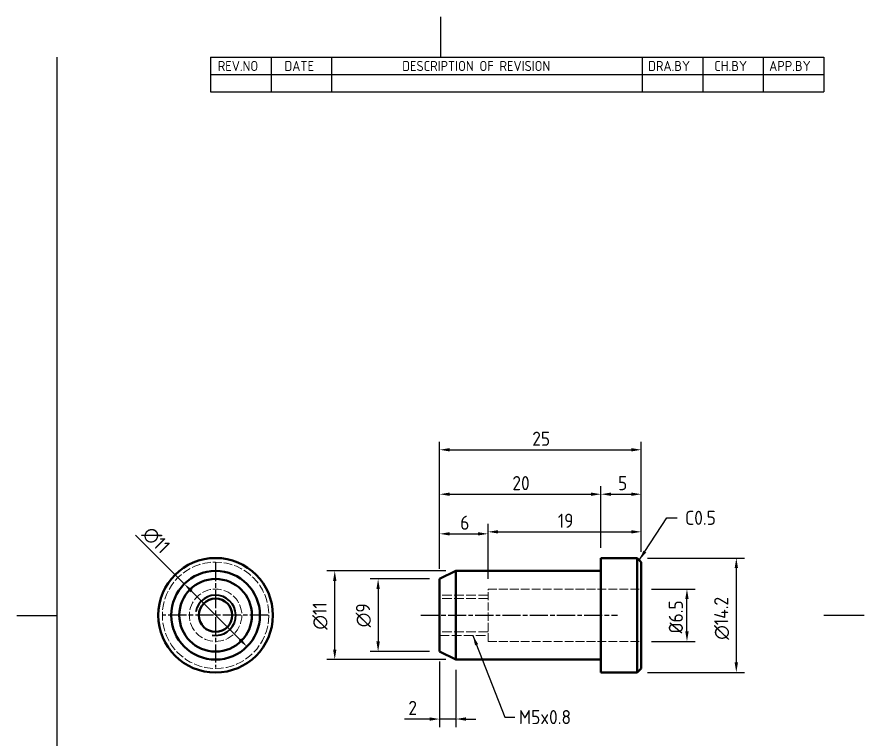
# Model space of a CAD drawing. Header units: millimetres. Extents: x 0 to 105, y 0 to 149.
# Drawn here: x 0 to 105, y 58.9 to 148.5 of the extents above; entities that cross this region are included whole.
import ezdxf

# ---------------------------------------------------------------- set-up
doc = ezdxf.new("R2010")
doc.units = ezdxf.units.MM
doc.header["$LTSCALE"] = 0.5
doc.linetypes.add('CHAIN', pattern=[0.35429999999999995, 0.2362, -0.0295, 0.0591, -0.0295])
doc.linetypes.add('DASHED', pattern=[0.2067, 0.1654, -0.0413])
doc.layers.get('0').update_dxf_attribs({"color": 3, "lineweight": 25})
for name, color, linetype, lineweight in [('가려진 것(ISO)', 2, 'DASHED', 18), ('가시적인 것(ISO)', 3, 'Continuous', 40), ('가시적인 좁은 것(ISO)', 3, 'Continuous', 35), ('경계(ISO)', 7, 'Continuous', 25), ('기호(ISO)', 5, 'Continuous', 25), ('중심 표식(ISO)', 1, 'Continuous', 25), ('중심선(ISO)', 1, 'Continuous', 25), ('치수(ISO)', 2, 'Continuous', 25)]:
    doc.layers.add(name, color=color, linetype=linetype, lineweight=lineweight)
doc.styles.add('ISO ProportionalPSTEK', font='isocp.shx')
doc.styles.add('치수 텍스트_PSTEK_POSCO', font='isocp.shx')
doc.dimstyles.new('치수_PSTEK_POSCO', dxfattribs={"dimscale": 0.5, "dimtxt": 3.5, "dimasz": 2.5, "dimexe": 2, "dimexo": 2.5, "dimgap": 1, "dimtad": 1, "dimrnd": 1e-08, "dimdsep": 46, "dimtxsty": '치수 텍스트_PSTEK_POSCO', "dimcen": 0.09, "dimdle": 10, "dimclrd": 7, "dimclre": 7, "dimclrt": 2, "dimadec": 1, "dimazin": 2, "dimtfac": 1, "dimtmove": 0, "dimatfit": 3, "dimfxl": 0, "dimtolj": 1, "dimlwd": -1, "dimlwe": -1, "dimarcsym": 0})
doc.dimstyles.new('치수_PSTEK_POSCO$7', dxfattribs={"dimscale": 0.5, "dimtxt": 3.5, "dimasz": 2.5, "dimexe": 2, "dimexo": 2.5, "dimgap": 1, "dimtad": 1, "dimrnd": 1e-08, "dimdsep": 46, "dimtxsty": '치수 텍스트_PSTEK_POSCO', "dimcen": 0.09, "dimdle": 10, "dimclrd": 7, "dimclre": 7, "dimclrt": 2, "dimadec": 1, "dimazin": 2, "dimtfac": 1, "dimtmove": 0, "dimatfit": 3, "dimfxl": 0, "dimtolj": 1, "dimlwd": -1, "dimlwe": -1, "dimarcsym": 0})

# ---------------------------------------------------------------- blocks, each defined once
blk = doc.blocks.new('경계 Default Border')
at = {"layer": '경계(ISO)', "flags": 128}
for points in [[(105, 297.0000076293945), (105, 287.0000076293945)], [(10, 10), (10, 287.0000076293945)], [(0, 148.5000038146973), (10, 148.5000038146973)], [(210, 148.5000038146973), (200, 148.5000038146973)]]:
    blk.add_lwpolyline(points, dxfattribs=at)
blk = doc.blocks.new('리비전 내역')
at = {"layer": '기호(ISO)'}
for p, q in [((48.00000000000001, 287.0000076293945), (200, 287.0000076293945)), ((48.00000000000001, 287.0000076293945), (48.00000000000001, 282.7200076293945)), ((63.00000000000001, 287.0000076293945), (63.00000000000001, 282.7200076293945)), ((78, 287.0000076293945), (78, 282.7200076293945)), ((155, 287.0000076293945), (155, 282.7200076293945)), ((170, 287.0000076293945), (170, 282.7200076293945)), ((185, 287.0000076293945), (185, 282.7200076293945)), ((200, 287.0000076293945), (200, 282.7200076293945)), ((48.00000000000001, 282.7200076293945), (200, 282.7200076293945)), ((48.00000000000001, 282.7200076293945), (48.00000000000001, 278.4400076293945)), ((63.00000000000001, 282.7200076293945), (63.00000000000001, 278.4400076293945)), ((78, 282.7200076293945), (78, 278.4400076293945)), ((155, 282.7200076293945), (155, 278.4400076293945)), ((170, 282.7200076293945), (170, 278.4400076293945)), ((185, 282.7200076293945), (185, 278.4400076293945)), ((200, 282.7200076293945), (200, 278.4400076293945)), ((48.00000000000001, 278.4400076293945), (200, 278.4400076293945))]:
    blk.add_line(p, q, dxfattribs=at)
at = {"layer": '기호(ISO)', "color": 2, "char_height": 2.5, "attachment_point": 7, "style": 'ISO ProportionalPSTEK'}
for s, insert in [('REV.NO', (49.7871163682308, 283.5831900503393)), ('DATE', (66.31423177283666, 283.5831900503393)), ('DESCRIPTION OF REVISION', (95.50702043336295, 283.5831900503393)), ('DRA.BY', (156.4757339553203, 283.5831900503393)), ('CH.BY', (172.8642915086116, 283.5831900503393)), ('APP.BY', (186.4777339604403, 283.5831900503393))]:
    blk.add_mtext(s, dxfattribs=dict(at, insert=insert))
blk = doc.blocks.new('*D22')
at = {"layer": 'Defpoints', "color": 0}
for p in [(20.73571618852999, 78.1658215328493), (28.51389078158317, 70.3876469397984)]:
    blk.add_point(p, dxfattribs=at)
at = {"layer": '치수(ISO)', "color": 7}
for p, q in [((20.73571618852999, 78.1658215328493), (14.68591152809355, 84.21562619328397)), ((27.63000730509986, 71.27153041628145), (21.61959966501331, 77.28193805636624))]:
    blk.add_line(p, q, dxfattribs=at)
for points in [[(21.76691357776048, 77.42925196911345), (21.47228575226613, 77.13462414361902), (20.73571618852999, 78.1658215328493)], [(27.77732121784703, 71.41884432902867), (27.48269339235269, 71.12421650353424), (28.51389078158317, 70.3876469397984)]]:
    blk.add_solid(points, dxfattribs=at)
at = {"layer": '치수(ISO)', "color": 2, "insert": (16.01173674281823, 84.83434462682237), "char_height": 1.75, "attachment_point": 4, "rotation": 315.0000000000084, "style": '치수 텍스트_PSTEK_POSCO'}
blk.add_mtext('\\A1;∅11', dxfattribs=at)
blk = doc.blocks.new('*D23')
at = {"layer": 'Defpoints', "color": 0}
for p in [(72.39135552150962, 89.29262872960543), (72.39135552150962, 81.37673423632386), (52.39135552150962, 78.77673423632386)]:
    blk.add_point(p, dxfattribs=at)
at = {"layer": '치수(ISO)', "color": 7}
for p, q in [((52.39135552150962, 80.02673423632386), (52.39135552150962, 90.29262872960543)), ((53.64135552150962, 89.29262872960543), (71.14135552150962, 89.29262872960543)), ((72.39135552150962, 82.62673423632386), (72.39135552150962, 90.29262872960543))]:
    blk.add_line(p, q, dxfattribs=at)
for points in [[(53.64135552150962, 89.50096206293875), (53.64135552150962, 89.0842953962721), (52.39135552150962, 89.29262872960543)], [(71.14135552150962, 89.50096206293875), (71.14135552150962, 89.0842953962721), (72.39135552150962, 89.29262872960543)]]:
    blk.add_solid(points, dxfattribs=at)
at = {"layer": '치수(ISO)', "color": 2, "insert": (61.40594705694269, 90.66780097369991), "char_height": 1.75, "attachment_point": 4, "style": '치수 텍스트_PSTEK_POSCO'}
blk.add_mtext('\\A1;20', dxfattribs=at)
blk = doc.blocks.new('*D24')
at = {"layer": 'Defpoints', "color": 0}
for p in [(52.39135552150962, 69.77673423632385), (54.39135552150962, 68.77673423632386), (54.39135552150962, 61.40386355510725)]:
    blk.add_point(p, dxfattribs=at)
at = {"layer": '치수(ISO)', "color": 7}
for p, q in [((52.39135552150962, 68.52673423632385), (52.39135552150962, 60.40386355510725)), ((54.39135552150962, 67.52673423632386), (54.39135552150962, 60.40386355510725)), ((51.14135552150962, 61.40386355510725), (48.01975256149694, 61.40386355510725)), ((54.39135552150962, 61.40386355510725), (52.39135552150962, 61.40386355510725)), ((55.64135552150962, 61.40386355510725), (56.89135552150962, 61.40386355510725))]:
    blk.add_line(p, q, dxfattribs=at)
for points in [[(51.14135552150962, 61.61219688844059), (51.14135552150962, 61.19553022177391), (52.39135552150962, 61.40386355510725)], [(55.64135552150962, 61.61219688844059), (55.64135552150962, 61.19553022177391), (54.39135552150962, 61.40386355510725)]]:
    blk.add_solid(points, dxfattribs=at)
at = {"layer": '치수(ISO)', "color": 2, "insert": (48.51975256149694, 62.77903579920174), "char_height": 1.75, "attachment_point": 4, "style": '치수 텍스트_PSTEK_POSCO'}
blk.add_mtext('\\A1;2', dxfattribs=at)
blk = doc.blocks.new('*D25')
at = {"layer": 'Defpoints', "color": 0}
for p in [(52.39135552150962, 78.77673423632386), (44.76768599735043, 69.77673423632385), (52.39135552150962, 69.77673423632385)]:
    blk.add_point(p, dxfattribs=at)
at = {"layer": '치수(ISO)', "color": 7}
for p, q in [((51.14135552150962, 78.77673423632386), (43.76768599735043, 78.77673423632386)), ((44.76768599735043, 77.52673423632386), (44.76768599735043, 71.02673423632385)), ((51.14135552150962, 69.77673423632385), (43.76768599735043, 69.77673423632385))]:
    blk.add_line(p, q, dxfattribs=at)
for points in [[(44.5593526640171, 77.52673423632386), (44.97601933068377, 77.52673423632386), (44.76768599735043, 78.77673423632386)], [(44.5593526640171, 71.02673423632385), (44.97601933068377, 71.02673423632385), (44.76768599735043, 69.77673423632385)]]:
    blk.add_solid(points, dxfattribs=at)
at = {"layer": '치수(ISO)', "color": 2, "insert": (42.95116172079689, 72.78694671011344), "char_height": 1.75, "attachment_point": 4, "rotation": 90, "style": '치수 텍스트_PSTEK_POSCO'}
blk.add_mtext('\\A1;\\fAIGDT|b0|i0;\\H1.7500;\\ln\\fisocp|b0|i0;\\H1.7500;9', dxfattribs=at)
blk = doc.blocks.new('*D26')
at = {"layer": 'Defpoints', "color": 0}
for p in [(58.39135552150962, 84.37751967055354), (52.39135552150962, 78.77673423632386), (58.39135552150962, 77.52673423632386)]:
    blk.add_point(p, dxfattribs=at)
at = {"layer": '치수(ISO)', "color": 7}
for p, q in [((52.39135552150962, 80.02673423632386), (52.39135552150962, 85.37751967055354)), ((58.39135552150962, 78.77673423632386), (58.39135552150962, 85.37751967055354)), ((53.64135552150962, 84.37751967055354), (57.14135552150962, 84.37751967055354))]:
    blk.add_line(p, q, dxfattribs=at)
for points in [[(53.64135552150962, 84.58585300388687), (53.64135552150962, 84.16918633722021), (52.39135552150962, 84.37751967055354)], [(57.14135552150962, 84.58585300388687), (57.14135552150962, 84.16918633722021), (58.39135552150962, 84.37751967055354)]]:
    blk.add_solid(points, dxfattribs=at)
at = {"layer": '치수(ISO)', "color": 2, "insert": (54.94558780497419, 85.75251967055354), "char_height": 1.75, "attachment_point": 4, "style": '치수 텍스트_PSTEK_POSCO'}
blk.add_mtext('\\A1;6', dxfattribs=at)
blk = doc.blocks.new('*D27')
at = {"layer": 'Defpoints', "color": 0}
for p in [(77.39135552150962, 77.52673423632386), (83.0480855482337, 77.52673423632386), (77.39135552150962, 71.02673423632385)]:
    blk.add_point(p, dxfattribs=at)
at = {"layer": '치수(ISO)', "color": 7}
for p, q in [((78.64135552150962, 77.52673423632386), (84.0480855482337, 77.52673423632386)), ((83.0480855482337, 72.27673423632385), (83.0480855482337, 76.27673423632386)), ((78.64135552150962, 71.02673423632385), (84.0480855482337, 71.02673423632385))]:
    blk.add_line(p, q, dxfattribs=at)
for points in [[(82.83975221490037, 76.27673423632386), (83.25641888156703, 76.27673423632386), (83.0480855482337, 77.52673423632386)], [(82.83975221490037, 72.27673423632385), (83.25641888156703, 72.27673423632385), (83.0480855482337, 71.02673423632385)]]:
    blk.add_solid(points, dxfattribs=at)
at = {"layer": '치수(ISO)', "color": 2, "insert": (81.67308554823369, 72.0217405496162), "char_height": 1.75, "attachment_point": 4, "rotation": 90, "style": '치수 텍스트_PSTEK_POSCO'}
blk.add_mtext('\\A1;Ø6.5', dxfattribs=at)
blk = doc.blocks.new('*D28')
at = {"layer": 'Defpoints', "color": 0}
for p in [(77.39135552150962, 94.80312261831516), (77.39135552150962, 80.87673423632384), (52.39135552150962, 78.77673423632386)]:
    blk.add_point(p, dxfattribs=at)
at = {"layer": '치수(ISO)', "color": 7}
for p, q in [((52.39135552150962, 80.02673423632386), (52.39135552150962, 95.80312261831516)), ((77.39135552150962, 82.12673423632384), (77.39135552150962, 95.80312261831516)), ((53.64135552150962, 94.80312261831516), (76.14135552150962, 94.80312261831516))]:
    blk.add_line(p, q, dxfattribs=at)
for points in [[(53.64135552150962, 95.01145595164849), (53.64135552150962, 94.59478928498183), (52.39135552150962, 94.80312261831516)], [(76.14135552150962, 95.01145595164849), (76.14135552150962, 94.59478928498183), (77.39135552150962, 94.80312261831516)]]:
    blk.add_solid(points, dxfattribs=at)
at = {"layer": '치수(ISO)', "color": 2, "insert": (63.870392346613, 96.17829486240964), "char_height": 1.75, "attachment_point": 4, "style": '치수 텍스트_PSTEK_POSCO'}
blk.add_mtext('\\A1;25', dxfattribs=at)
blk = doc.blocks.new('*D29')
at = {"layer": 'Defpoints', "color": 0}
for p in [(39.39135552150963, 79.77673423632385), (54.39135552150962, 79.77673423632385), (54.39135552150962, 68.77673423632386)]:
    blk.add_point(p, dxfattribs=at)
at = {"layer": '치수(ISO)', "color": 7}
for p, q in [((53.14135552150962, 79.77673423632385), (38.39135552150963, 79.77673423632385)), ((39.39135552150963, 70.02673423632386), (39.39135552150963, 78.52673423632385)), ((53.14135552150962, 68.77673423632386), (38.39135552150963, 68.77673423632386))]:
    blk.add_line(p, q, dxfattribs=at)
for points in [[(39.1830221881763, 78.52673423632385), (39.59968885484297, 78.52673423632385), (39.39135552150963, 79.77673423632385)], [(39.1830221881763, 70.02673423632386), (39.59968885484297, 70.02673423632386), (39.39135552150963, 68.77673423632386)]]:
    blk.add_solid(points, dxfattribs=at)
at = {"layer": '치수(ISO)', "color": 2, "insert": (37.57483124495609, 72.4954998436604), "char_height": 1.75, "attachment_point": 4, "rotation": 90, "style": '치수 텍스트_PSTEK_POSCO'}
blk.add_mtext('\\A1;\\fAIGDT|b0|i0;\\H1.7500;\\ln\\fisocp|b0|i0;\\H1.7500;11', dxfattribs=at)
blk = doc.blocks.new('*D30')
at = {"layer": 'Defpoints', "color": 0}
for p in [(76.89135552150962, 81.37673423632386), (76.89135552150962, 67.17673423632385), (89.16609726644869, 67.17673423632385)]:
    blk.add_point(p, dxfattribs=at)
at = {"layer": '치수(ISO)', "color": 7}
for p, q in [((78.14135552150962, 81.37673423632386), (90.16609726644869, 81.37673423632386)), ((89.16609726644869, 80.12673423632386), (89.16609726644869, 68.42673423632385)), ((78.14135552150962, 67.17673423632385), (90.16609726644869, 67.17673423632385))]:
    blk.add_line(p, q, dxfattribs=at)
for points in [[(88.95776393311536, 80.12673423632386), (89.37443059978202, 80.12673423632386), (89.16609726644869, 81.37673423632386)], [(88.95776393311536, 68.42673423632385), (89.37443059978202, 68.42673423632385), (89.16609726644869, 67.17673423632385)]]:
    blk.add_solid(points, dxfattribs=at)
at = {"layer": '치수(ISO)', "color": 2, "insert": (87.34957298989514, 71.2380582727872), "char_height": 1.75, "attachment_point": 4, "rotation": 90, "style": '치수 텍스트_PSTEK_POSCO'}
blk.add_mtext('\\A1;\\fAIGDT|b0|i0;\\H1.7500;\\ln\\fisocp|b0|i0;\\H1.7500;14.2', dxfattribs=at)
blk = doc.blocks.new('*D31')
at = {"layer": 'Defpoints', "color": 0}
for p in [(77.39135552150962, 84.62751967055354), (77.39135552150962, 80.87673423632384), (58.39135552150962, 77.52673423632385)]:
    blk.add_point(p, dxfattribs=at)
at = {"layer": '치수(ISO)', "color": 7}
for p, q in [((58.39135552150962, 78.77673423632385), (58.39135552150962, 85.62751967055354)), ((77.39135552150962, 82.12673423632384), (77.39135552150962, 85.62751967055354)), ((59.64135552150962, 84.62751967055354), (76.14135552150962, 84.62751967055354))]:
    blk.add_line(p, q, dxfattribs=at)
for points in [[(59.64135552150962, 84.83585300388687), (59.64135552150962, 84.41918633722021), (58.39135552150962, 84.62751967055354)], [(76.14135552150962, 84.83585300388687), (76.14135552150962, 84.41918633722021), (77.39135552150962, 84.62751967055354)]]:
    blk.add_solid(points, dxfattribs=at)
at = {"layer": '치수(ISO)', "color": 2, "insert": (67.04121122738309, 86.00251967055354), "char_height": 1.75, "attachment_point": 4, "style": '치수 텍스트_PSTEK_POSCO'}
blk.add_mtext('\\A1;19', dxfattribs=at)
blk = doc.blocks.new('*D32')
at = {"layer": 'Defpoints', "color": 0}
for p in [(77.39135552150962, 89.29262872960543), (72.39135552150962, 81.37673423632386), (77.39135552150962, 80.87673423632384)]:
    blk.add_point(p, dxfattribs=at)
at = {"layer": '치수(ISO)', "color": 7}
for p, q in [((72.39135552150962, 82.62673423632386), (72.39135552150962, 90.29262872960543)), ((73.64135552150962, 89.29262872960543), (76.14135552150962, 89.29262872960543)), ((77.39135552150962, 82.12673423632384), (77.39135552150962, 90.29262872960543))]:
    blk.add_line(p, q, dxfattribs=at)
for points in [[(73.64135552150962, 89.50096206293875), (73.64135552150962, 89.0842953962721), (72.39135552150962, 89.29262872960543)], [(76.14135552150962, 89.50096206293875), (76.14135552150962, 89.0842953962721), (77.39135552150962, 89.29262872960543)]]:
    blk.add_solid(points, dxfattribs=at)
at = {"layer": '치수(ISO)', "color": 2, "insert": (74.50511183480198, 90.66762872960543), "char_height": 1.75, "attachment_point": 4, "style": '치수 텍스트_PSTEK_POSCO'}
blk.add_mtext('\\A1;5', dxfattribs=at)

msp = doc.modelspace()

# ---------------------------------------------------------------- linework, layer by layer
at = {"layer": '가려진 것(ISO)', "ltscale": 14.5137882232666}
for p, q in [((58.39135552150962, 76.77673423632386), (52.39135552150962, 76.77673423632386)), ((58.39135552150962, 76.34373423632385), (52.39135552150962, 76.34373423632385)), ((58.39135552150962, 72.20973423632385), (52.39135552150962, 72.20973423632385)), ((52.39135552150962, 71.77673423632386), (58.39135552150962, 71.77673423632386))]:
    msp.add_line(p, q, dxfattribs=at)
at = {"layer": '가려진 것(ISO)', "ltscale": 12.34902763366699}
msp.add_line((58.39135552150962, 71.02673423632386), (58.39135552150962, 77.52673423632385), dxfattribs=at)
at = {"layer": '가려진 것(ISO)', "ltscale": 13.1315221786499}
for p, q in [((58.39135552150962, 77.52673423632386), (77.39135552150962, 77.52673423632386)), ((58.39135552150963, 71.02673423632385), (77.39135552150962, 71.02673423632385))]:
    msp.add_line(p, q, dxfattribs=at)
at = {"layer": '가려진 것(ISO)', "ltscale": 12.94349670410156}
msp.add_circle((24.62480348506341, 74.27673423632386), 6.6, dxfattribs=at)
at = {"layer": '가려진 것(ISO)', "ltscale": 13.17229652404785}
msp.add_circle((24.62480348505778, 74.27673423632386), 3.249999999999997, dxfattribs=at)
at = {"layer": '가시적인 것(ISO)'}
for p, q in [((72.39135552150962, 81.37673423632386), (72.39135552150962, 67.17673423632385)), ((76.89135552150962, 81.37673423632386), (72.39135552150962, 81.37673423632386)), ((76.89135552150962, 67.17673423632385), (76.89135552150962, 81.37673423632386)), ((77.39135552150962, 80.87673423632384), (76.89135552150962, 81.37673423632386)), ((77.39135552150962, 80.87673423632384), (77.39135552150962, 67.67673423632385)), ((52.39135552150962, 78.77673423632386), (54.39135552150962, 79.77673423632385)), ((52.39135552150962, 69.77673423632385), (52.39135552150962, 78.77673423632386)), ((54.39135552150962, 79.77673423632385), (54.39135552150962, 68.77673423632386)), ((54.39135552150962, 79.77673423632385), (72.39135552150962, 79.77673423632385)), ((52.39135552150962, 69.77673423632385), (54.39135552150962, 68.77673423632386)), ((54.39135552150962, 68.77673423632386), (72.39135552150962, 68.77673423632386)), ((77.39135552150962, 67.67673423632385), (76.89135552150962, 67.17673423632385)), ((76.89135552150962, 67.17673423632385), (72.39135552150962, 67.17673423632385))]:
    msp.add_line(p, q, dxfattribs=at)
for centre, radius in [((24.62480348506192, 74.27673423632386), 7.1), ((24.62480348505659, 74.27673423632386), 5.5), ((24.62480348505599, 74.27673423632386), 4.499999999999998), ((24.62480348505599, 74.27673423632386), 2.067)]:
    msp.add_circle(centre, radius, dxfattribs=at)
at = {"layer": '가시적인 좁은 것(ISO)'}
msp.add_arc((24.62480348505599, 74.27673423632386), 2.5, 260.0000000000018, 169.9999999999509, dxfattribs=at)
at = {"layer": '중심 표식(ISO)', "linetype": 'CHAIN', "ltscale": 19.05165100097656}
for p, q in [((24.62480348505659, 80.77673423632385), (24.62480348505659, 67.77673423632385)), ((31.12480348505659, 74.27673423632386), (18.12480348505659, 74.27673423632386))]:
    msp.add_line(p, q, dxfattribs=at)
at = {"layer": '중심선(ISO)', "linetype": 'CHAIN', "ltscale": 19.05165100097656}
msp.add_line((50.05736029518894, 74.27673423632386), (74.45039269080081, 74.27673423632386), dxfattribs=at)

# ---------------------------------------------------------------- block references
at = {"xscale": 0.5, "yscale": 0.5, "zscale": 0.5}
msp.add_blockref('경계 Default Border', (0, 0), dxfattribs=at)
at = {"layer": '기호(ISO)', "xscale": 0.5, "yscale": 0.5, "zscale": 0.5}
msp.add_blockref('리비전 내역', (0, 0), dxfattribs=at)

# ---------------------------------------------------------------- texts
at = {"layer": '기호(ISO)', "color": 2, "insert": (82.82009890500213, 86.36409281328413), "char_height": 1.749999970197678, "attachment_point": 4, "style": '치수 텍스트_PSTEK_POSCO'}
msp.add_mtext('{C0.5}', dxfattribs=at)
at = {"layer": '기호(ISO)', "color": 2, "insert": (62.20628761970993, 61.64474357703849), "char_height": 1.749999970197678, "width": 7.857896292209627, "attachment_point": 4, "line_spacing_factor": 0.612500011920929, "style": '치수 텍스트_PSTEK_POSCO'}
msp.add_mtext('{M5x0.8}', dxfattribs=at)

# ---------------------------------------------------------------- dimensions: what is measured, and where the dimension line sits
at = {"layer": '치수(ISO)', "color": 7}
for base, p1, p2, override, picture, middle in [((77.39135552150962, 94.80312261831516), (52.39135552150962, 78.77673423632386), (77.39135552150962, 80.87673423632384), {"dimdec": 2, "dimtp": 0, "dimtm": -0, "dimtdec": 2, "dimtofl": 0, "dimatfit": 1}, '*D28', (64.89135552150962, 94.80312261831516)), ((72.39135552150962, 89.29262872960543), (52.39135552150962, 78.77673423632386), (72.39135552150962, 81.37673423632386), {"dimdec": 2, "dimtp": 0, "dimtm": -0, "dimtdec": 2, "dimtofl": 0, "dimatfit": 1}, '*D23', (62.39135552150962, 89.29262872960543)), ((77.39135552150962, 89.29262872960543), (72.39135552150962, 81.37673423632386), (77.39135552150962, 80.87673423632384), {"dimdec": 2, "dimtp": 0, "dimtm": -0, "dimtdec": 2, "dimtofl": 0, "dimatfit": 1}, '*D32', (74.89135552150962, 89.29262872960543)), ((58.39135552150962, 84.37751967055354), (52.39135552150962, 78.77673423632386), (58.39135552150962, 77.52673423632386), {"dimdec": 2, "dimtp": 0, "dimtm": -0, "dimtdec": 2, "dimtofl": 0, "dimatfit": 1}, '*D26', (55.39135552150962, 84.37751967055354)), ((54.39135552150962, 61.40386355510725), (52.39135552150962, 69.77673423632385), (54.39135552150962, 68.77673423632386), {"dimdec": 2, "dimtp": 0, "dimtm": -0, "dimtdec": 2, "dimtofl": 1, "dimatfit": 1}, '*D24', (48.94452372291426, 61.40386355510725))]:
    dim = msp.add_linear_dim(base=base, p1=p1, p2=p2, angle=180, dimstyle='치수_PSTEK_POSCO', override=override, dxfattribs=at)
    dim.commit()
    dim.dimension.update_dxf_attribs({"geometry": picture, "text_midpoint": middle, "dimtype": 160})
dim = msp.add_linear_dim(base=(77.39135552150962, 84.62751967055354), p1=(58.39135552150962, 77.52673423632385), p2=(77.39135552150962, 80.87673423632384), dimstyle='치수_PSTEK_POSCO', override={"dimdec": 2, "dimtp": 0, "dimtm": -0, "dimtdec": 2, "dimtofl": 0, "dimatfit": 1}, dxfattribs=at)
dim.commit()
dim.dimension.update_dxf_attribs({"geometry": '*D31', "text_midpoint": (67.89135552150962, 84.62751967055354), "dimtype": 160})
dim = msp.add_diameter_dim_2p(p1=(28.51389078158317, 70.3876469397984), p2=(20.73571618852999, 78.1658215328493), dimstyle='치수_PSTEK_POSCO', override={"dimdec": 2, "dimlfac": 0.9999999999999997, "dimtp": 0, "dimtm": -0, "dimtdec": 2, "dimatfit": 2}, dxfattribs=at)
dim.commit()
dim.dimension.update_dxf_attribs({"geometry": '*D22', "text_midpoint": (16.02941441234818, 82.87212330902972), "dimtype": 163})
for base, p1, p2, text, picture, middle in [((89.16609726644869, 67.17673423632385), (76.89135552150962, 81.37673423632386), (76.89135552150962, 67.17673423632385), '\\fAIGDT|b0|i0;\\H1.7500;\\ln\\fisocp|b0|i0;\\H1.7500;<>', '*D30', (89.16609726644867, 74.27673423632386)), ((39.39135552150963, 79.77673423632385), (54.39135552150962, 68.77673423632386), (54.39135552150962, 79.77673423632385), '\\fAIGDT|b0|i0;\\H1.7500;\\ln\\fisocp|b0|i0;\\H1.7500;<>', '*D29', (39.39135552150962, 74.27673423632386)), ((44.76768599735043, 69.77673423632385), (52.39135552150962, 78.77673423632386), (52.39135552150962, 69.77673423632385), '\\fAIGDT|b0|i0;\\H1.7500;\\ln\\fisocp|b0|i0;\\H1.7500;<>', '*D25', (44.76768599735043, 74.27673423632386)), ((83.0480855482337, 77.52673423632386), (77.39135552150962, 71.02673423632385), (77.39135552150962, 77.52673423632386), 'Ø<>', '*D27', (83.04808554823369, 74.02673423632385))]:
    dim = msp.add_linear_dim(base=base, p1=p1, p2=p2, angle=90, text=text, dimstyle='치수_PSTEK_POSCO', override={"dimdec": 2, "dimtp": 0, "dimtm": -0, "dimtdec": 2, "dimtofl": 0, "dimatfit": 1}, dxfattribs=at)
    dim.commit()
    dim.dimension.update_dxf_attribs({"geometry": picture, "text_midpoint": middle, "dimtype": 160})

# ---------------------------------------------------------------- leaders
at = {"layer": '기호(ISO)', "color": 7, "annotation_type": 0, "has_hookline": 1, "hookline_direction": 0}
for points, text_width in [([(77.14135552150962, 81.12673423632386), (80.57009890500213, 86.36409281328413), (81.82009890500213, 86.36409281328413)], 3.829035603299407), ([(56.51887893506991, 71.77673423632386), (60.45628761970993, 61.64474357703849), (61.70628761970993, 61.64474357703849)], 6.474999889731408)]:
    msp.add_leader(points, dimstyle='치수_PSTEK_POSCO$7', override={"dimtad": 0}, dxfattribs=dict(at, text_width=text_width))

doc.saveas('drawing.dxf')
